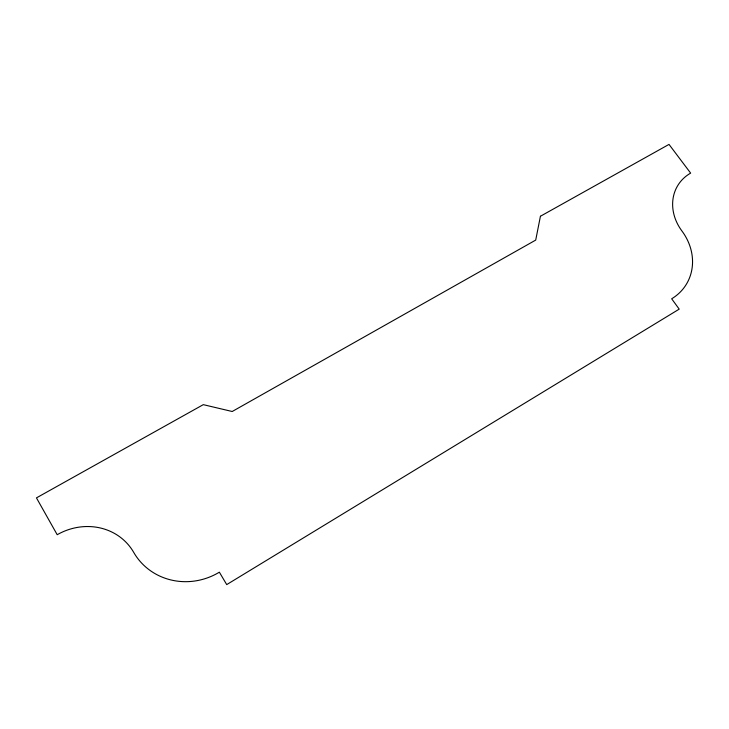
<?xml version="1.0" encoding="UTF-8"?>
<svg xmlns="http://www.w3.org/2000/svg" width="729" height="729" viewBox="0 0 729 729"><rect width="100%" height="100%" fill="white"/><g stroke="black" fill="none" stroke-linecap="round" stroke-linejoin="round"><path stroke-width="1.09" d="M540.426 216.249L535.715 240.087L232.205 411.502L203.291 404.65L36.45 497.88L57.199 534.712A58.712 54.365 -36.4 0 1 133.726 552.409A62.585 59.605 -27.9 0 0 219.356 572.174L226.719 584.603L679.209 309.132L671.673 298.79A54.101 47.649 31.1 0 0 681.925 230.984A47.148 40.359 32.3 0 1 690.645 173.119L669.012 144.397L540.426 216.249"/></g></svg>
